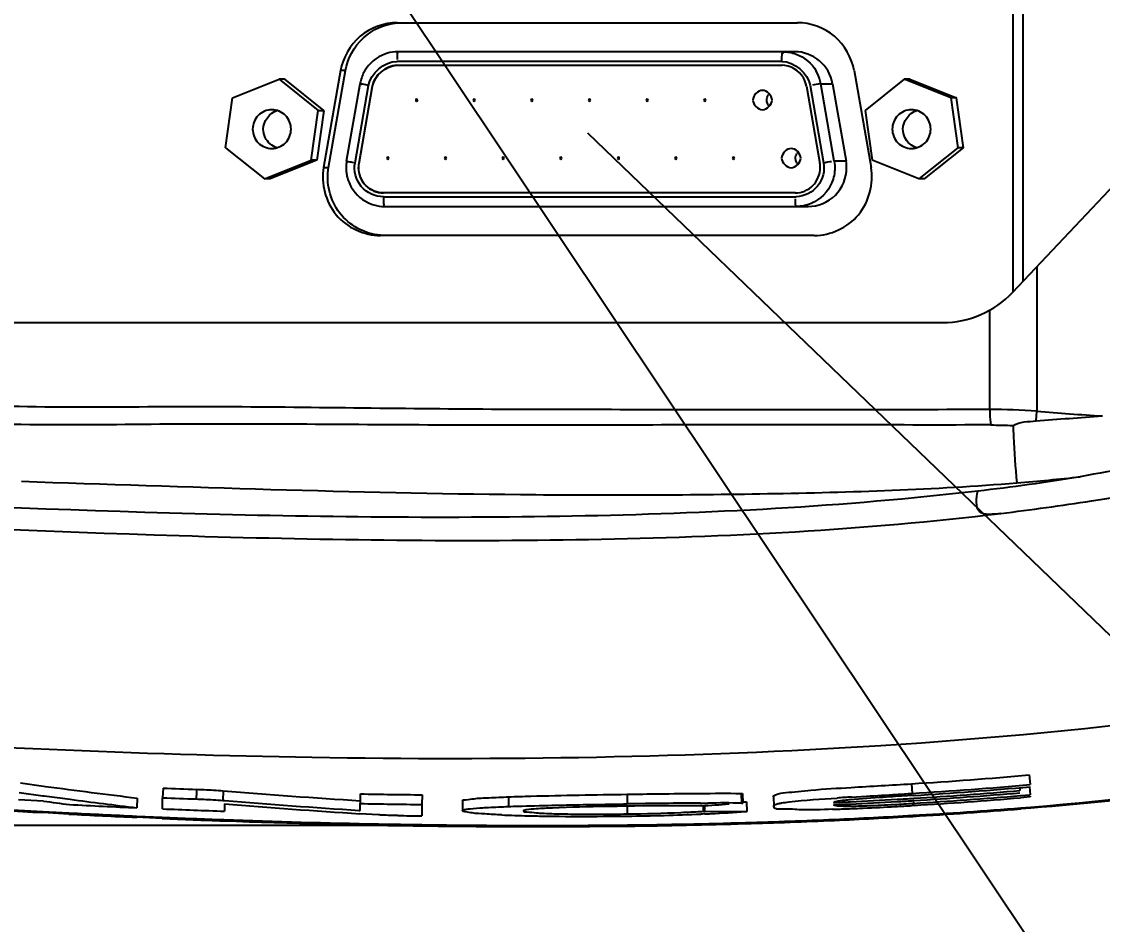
# Model space of a CAD drawing. Header units: millimetres. Extents: x 5828 to 6704, y 123 to 421.
# Drawn here: x 6395.19 to 6400.77, y 229.99 to 234.65 of the extents above; entities that cross this region are included whole.
import ezdxf
from ezdxf import colors
from ezdxf.entities.mleader import LeaderData, LeaderLine
from ezdxf.math import Vec2, Vec3

# ---------------------------------------------------------------- set-up
doc = ezdxf.new("R2010")
doc.units = ezdxf.units.MM
for name, color, linetype in [('外形图', 7, 'Continuous'), ('多重引线', 7, 'Continuous'), ('尺寸标注', 7, 'Continuous')]:
    doc.layers.add(name, color=color, linetype=linetype)
doc.styles.get("Standard").update_dxf_attribs({"font": 'msyh.ttc'})
doc.styles.add('微软雅黑', font='msyh.ttc')
doc.dimstyles.new('尺寸标注_细节_1_10比例', dxfattribs={"dimtxt": 1.5, "dimasz": 1.25, "dimexe": 0.5, "dimexo": 0.4, "dimgap": 0.5, "dimtad": 1, "dimlfac": 10, "dimdsep": 46, "dimtxsty": '微软雅黑', "dimcen": 0.09, "dimadec": 0, "dimazin": 0, "dimtp": 0.01, "dimtm": 0.01, "dimtfac": 1, "dimtofl": 0, "dimtmove": 0, "dimatfit": 3, "dimfxl": 1, "dimtolj": 1, "dimarcsym": 0})

# ---------------------------------------------------------------- blocks, each defined once
blk = doc.blocks.new('*D793')
at = {"layer": 'Defpoints', "color": 0}
for p in [(6397.4641, 242.702), (6373.1853, 230.4984), (6397.6661, 230.4984)]:
    blk.add_point(p, dxfattribs=at)
at = {"layer": '尺寸标注', "color": 0, "lineweight": -2}
for p, q in [((6397.0641, 242.702), (6372.6853, 242.702)), ((6373.1853, 241.452), (6373.1853, 231.7484)), ((6397.2661, 230.4984), (6372.6853, 230.4984))]:
    blk.add_line(p, q, dxfattribs=at)
at = {"layer": '尺寸标注', "color": 0}
for points in [[(6373.3937, 241.452), (6372.977, 241.452), (6373.1853, 242.702)], [(6372.977, 231.7484), (6373.3937, 231.7484), (6373.1853, 230.4984)]]:
    blk.add_solid(points, dxfattribs=at)
at = {"layer": '尺寸标注', "color": 0, "insert": (6371.9189, 236.6002), "char_height": 1.5, "attachment_point": 5, "rotation": 90, "style": '微软雅黑'}
blk.add_mtext('\\A1;\\A1;122', dxfattribs=at)
blk = doc.blocks.new('_None')

msp = doc.modelspace()

# ---------------------------------------------------------------- linework, layer by layer
at = {"layer": '外形图', "color": 7, "linetype": 'Continuous'}
for p, q in [((6400.3088, 233.2557), (6400.3088, 235.9271)), ((6400.3597, 235.839), (6400.3597, 233.3097)), ((6397.1273, 234.6478), (6399.1944, 234.6478)), ((6399.1809, 234.4978), (6397.131, 234.4978)), ((6399.1139, 234.4478), (6397.1249, 234.4478)), ((6396.8341, 234.3999), (6396.7466, 233.8999)), ((6396.7722, 233.8999), (6396.8597, 234.3999)), ((6396.8597, 234.3999), (6396.8341, 234.3999)), ((6397.1249, 234.4278), (6399.1151, 234.4278)), ((6399.4876, 234.3999), (6399.5751, 233.8999)), ((6396.2765, 234.2589), (6396.5162, 234.3551)), ((6396.5162, 234.3551), (6396.7188, 234.194)), ((6396.5454, 234.3551), (6396.5162, 234.3551)), ((6396.748, 234.194), (6396.5454, 234.3551)), ((6396.8656, 233.9322), (6396.9351, 234.3322)), ((6396.9088, 233.9237), (6396.9783, 234.3237)), ((6396.9978, 234.3202), (6396.9284, 233.9202)), ((6396.9296, 233.9202), (6396.999, 234.3202)), ((6396.999, 234.3202), (6396.9978, 234.3202)), ((6399.241, 234.3202), (6399.3105, 233.9202)), ((6399.2606, 234.3237), (6399.33, 233.9237)), ((6399.385, 233.9323), (6399.3155, 234.3323)), ((6399.3155, 234.3323), (6399.3765, 234.3323)), ((6399.3765, 234.3323), (6399.446, 233.9323)), ((6399.747, 234.3551), (6399.5445, 234.194)), ((6399.9868, 234.2589), (6399.747, 234.3551)), ((6399.7763, 234.3551), (6399.747, 234.3551)), ((6399.7763, 234.3551), (6400.016, 234.2589)), ((6396.2393, 234.0016), (6396.2765, 234.2589)), ((6399.9868, 234.2589), (6400.0239, 234.0016)), ((6400.016, 234.2589), (6399.9868, 234.2589)), ((6400.0532, 234.0016), (6400.016, 234.2589)), ((6396.6816, 233.9367), (6396.7188, 234.194)), ((6396.748, 234.194), (6396.7108, 233.9367)), ((6396.7188, 234.194), (6396.748, 234.194)), ((6399.5445, 234.194), (6399.5816, 233.9367)), ((6396.2393, 234.0016), (6396.4418, 233.8405)), ((6400.0239, 234.0016), (6399.8214, 233.8405)), ((6399.8506, 233.8405), (6400.0532, 234.0016)), ((6400.0532, 234.0016), (6400.0239, 234.0016)), ((6396.4418, 233.8405), (6396.6816, 233.9367)), ((6396.7108, 233.9367), (6396.4711, 233.8405)), ((6396.7108, 233.9367), (6396.6816, 233.9367)), ((6399.446, 233.9323), (6399.385, 233.9323)), ((6399.8214, 233.8405), (6399.5816, 233.9367)), ((6396.7466, 233.8999), (6396.7722, 233.8999)), ((6396.9284, 233.9202), (6396.9296, 233.9202)), ((6400.3079, 233.2548), (6400.8926, 233.8751)), ((6396.4711, 233.8405), (6396.4418, 233.8405)), ((6399.8506, 233.8405), (6399.8214, 233.8405)), ((6399.1846, 233.7678), (6397.0555, 233.7678)), ((6397.0555, 233.7478), (6399.1834, 233.7478)), ((6397.0615, 233.6978), (6399.2504, 233.6978)), ((6399.2819, 233.5478), (6397.0398, 233.5478)), ((6400.4322, 233.3866), (6400.4322, 232.639)), ((6400.1884, 232.6482), (6400.1884, 233.1615)), ((6400.4281, 232.5891), (6400.4322, 232.639)), ((6400.3928, 230.7591), (6400.3971, 230.7093)), ((6395.1807, 230.7177), (6395.2988, 230.7016)), ((6395.2988, 230.7016), (6395.3092, 230.7003)), ((6395.9168, 230.6916), (6395.9148, 230.6417)), ((6399.7843, 230.7136), (6399.7874, 230.6637)), ((6400.3434, 230.6936), (6400.3447, 230.6786)), ((6400.3935, 230.6977), (6400.397, 230.6565)), ((6395.1739, 230.6683), (6395.2961, 230.6518)), ((6395.2961, 230.6518), (6395.3027, 230.6509)), ((6395.3027, 230.6509), (6395.4365, 230.6332)), ((6395.7838, 230.6395), (6395.7816, 230.5896)), ((6396.2278, 230.6774), (6396.2261, 230.6274)), ((6396.9363, 230.6613), (6396.9353, 230.6113)), ((6397.2555, 230.6565), (6397.2549, 230.6065)), ((6397.7017, 230.6461), (6397.7017, 230.5961)), ((6398.3147, 230.6593), (6398.3155, 230.6093)), ((6398.904, 230.6639), (6398.9057, 230.6139)), ((6398.904, 230.6639), (6398.9113, 230.6638)), ((6398.9113, 230.6638), (6398.9129, 230.6139)), ((6399.0704, 230.6459), (6399.0705, 230.6462)), ((6399.0705, 230.6477), (6399.0723, 230.5962)), ((6399.0705, 230.6462), (6399.0705, 230.6477)), ((6399.4748, 230.6447), (6399.5516, 230.6493)), ((6399.7945, 230.653), (6399.7024, 230.6472)), ((6400.3468, 230.6522), (6400.397, 230.6565)), ((6400.397, 230.6455), (6400.3477, 230.6413)), ((6400.397, 230.6491), (6400.397, 230.6455)), ((6395.2992, 230.6237), (6395.1696, 230.6309)), ((6396.2261, 230.6274), (6396.2356, 230.6267)), ((6396.2342, 230.6093), (6396.2342, 230.5717)), ((6396.9353, 230.5757), (6396.9353, 230.6113)), ((6397.2549, 230.6065), (6397.2549, 230.5475)), ((6397.4639, 230.625), (6397.4636, 230.575)), ((6398.3149, 230.5976), (6398.3154, 230.5577)), ((6398.6988, 230.5997), (6398.6918, 230.5998)), ((6398.6938, 230.6138), (6398.7006, 230.6138)), ((6398.7006, 230.6138), (6398.7315, 230.614)), ((6398.7069, 230.5999), (6398.7076, 230.5713)), ((6398.7141, 230.6001), (6398.7148, 230.5718)), ((6398.9057, 230.6139), (6398.9129, 230.6139)), ((6398.913, 230.6139), (6398.9057, 230.6134)), ((6398.911, 230.6199), (6398.9315, 230.6198)), ((6398.9315, 230.6198), (6398.9331, 230.5698)), ((6399.0723, 230.5962), (6399.0723, 230.5978)), ((6399.0723, 230.596), (6399.0723, 230.5962)), ((6399.4661, 230.6087), (6399.4666, 230.5981)), ((6399.7962, 230.6268), (6399.7857, 230.6262)), ((6399.7979, 230.6017), (6399.7873, 230.601)), ((6399.7936, 230.6271), (6399.7945, 230.6123)), ((6400.3495, 230.5891), (6400.4003, 230.5933)), ((6400.4007, 230.5877), (6400.35, 230.5836)), ((6395.4299, 230.557), (6395.2955, 230.5642)), ((6395.2966, 230.5705), (6395.4309, 230.5633)), ((6395.7796, 230.5464), (6395.9127, 230.5406)), ((6395.9129, 230.5342), (6395.7798, 230.5401)), ((6396.9306, 230.5761), (6396.9353, 230.5757)), ((6397.0302, 230.5526), (6396.9342, 230.5587)), ((6397.4637, 230.5743), (6397.4636, 230.575)), ((6397.7786, 230.5738), (6397.7788, 230.5733)), ((6398.6946, 230.5706), (6398.701, 230.5709)), ((6398.7028, 230.5571), (6398.696, 230.5568)), ((6398.701, 230.5709), (6398.7076, 230.5713)), ((6398.7102, 230.5574), (6398.7028, 230.5571)), ((6398.7076, 230.5713), (6398.7148, 230.5718)), ((6398.7171, 230.5577), (6398.7102, 230.5574)), ((6398.7148, 230.5718), (6398.7878, 230.571)), ((6398.7878, 230.571), (6398.8606, 230.5703)), ((6398.8606, 230.5703), (6398.9331, 230.5698)), ((6398.9331, 230.5698), (6398.926, 230.5693)), ((6397.0295, 230.506), (6397.1287, 230.5042))]:
    msp.add_line(p, q, dxfattribs=at)
for points in [[(6397.2273, 234.2528), (6397.2239, 234.2514), (6397.2224, 234.2478)], [(6397.2224, 234.2478), (6397.2239, 234.2442), (6397.2273, 234.2428)], [(6397.2323, 234.2478), (6397.2308, 234.2514), (6397.2273, 234.2528)], [(6397.2273, 234.2428), (6397.2309, 234.2443), (6397.2323, 234.2478)], [(6397.5251, 234.2528), (6397.5217, 234.2514), (6397.5201, 234.2478)], [(6397.5201, 234.2478), (6397.5217, 234.2442), (6397.5251, 234.2428)], [(6397.5301, 234.2478), (6397.5286, 234.2514), (6397.5251, 234.2528)], [(6397.5251, 234.2428), (6397.5287, 234.2443), (6397.5301, 234.2478)], [(6397.8229, 234.2528), (6397.8195, 234.2515), (6397.8179, 234.2478)], [(6397.8179, 234.2478), (6397.8194, 234.2442), (6397.8229, 234.2428)], [(6397.8278, 234.2478), (6397.8264, 234.2514), (6397.8229, 234.2528)], [(6397.8229, 234.2428), (6397.8264, 234.2443), (6397.8278, 234.2478)], [(6398.1206, 234.2528), (6398.1172, 234.2514), (6398.1157, 234.2478)], [(6398.1157, 234.2478), (6398.1172, 234.2442), (6398.1206, 234.2428)], [(6398.1256, 234.2478), (6398.1241, 234.2514), (6398.1206, 234.2528)], [(6398.1206, 234.2428), (6398.1242, 234.2443), (6398.1256, 234.2478)], [(6398.4184, 234.2528), (6398.415, 234.2515), (6398.4134, 234.2478)], [(6398.4134, 234.2478), (6398.415, 234.2442), (6398.4184, 234.2428)], [(6398.4234, 234.2478), (6398.4219, 234.2514), (6398.4184, 234.2528)], [(6398.4184, 234.2428), (6398.422, 234.2443), (6398.4234, 234.2478)], [(6398.7162, 234.2528), (6398.7128, 234.2515), (6398.7112, 234.2478)], [(6398.7112, 234.2478), (6398.7127, 234.2442), (6398.7162, 234.2428)], [(6398.7211, 234.2478), (6398.7197, 234.2514), (6398.7162, 234.2528)], [(6398.7162, 234.2428), (6398.7197, 234.2443), (6398.7211, 234.2478)], [(6397.0785, 233.9528), (6397.075, 233.9514), (6397.0735, 233.9478)], [(6397.0735, 233.9478), (6397.075, 233.9442), (6397.0785, 233.9428)], [(6397.0834, 233.9478), (6397.0819, 233.9514), (6397.0785, 233.9528)], [(6397.0785, 233.9428), (6397.082, 233.9443), (6397.0834, 233.9478)], [(6397.3762, 233.9528), (6397.3728, 233.9514), (6397.3713, 233.9478)], [(6397.3713, 233.9478), (6397.3728, 233.9442), (6397.3762, 233.9428)], [(6397.3812, 233.9478), (6397.3797, 233.9514), (6397.3762, 233.9528)], [(6397.3762, 233.9428), (6397.3798, 233.9443), (6397.3812, 233.9478)], [(6397.674, 233.9528), (6397.6706, 233.9515), (6397.669, 233.9478)], [(6397.669, 233.9478), (6397.6705, 233.9442), (6397.674, 233.9428)], [(6397.679, 233.9478), (6397.6775, 233.9514), (6397.674, 233.9528)], [(6397.674, 233.9428), (6397.6775, 233.9443), (6397.679, 233.9478)], [(6397.9718, 233.9528), (6397.9684, 233.9515), (6397.9668, 233.9478)], [(6397.9668, 233.9478), (6397.9683, 233.9442), (6397.9718, 233.9428)], [(6397.9767, 233.9478), (6397.9753, 233.9514), (6397.9718, 233.9528)], [(6397.9718, 233.9428), (6397.9753, 233.9443), (6397.9767, 233.9478)], [(6398.2695, 233.9528), (6398.2661, 233.9515), (6398.2646, 233.9478)], [(6398.2646, 233.9478), (6398.2661, 233.9442), (6398.2695, 233.9428)], [(6398.2745, 233.9478), (6398.273, 233.9514), (6398.2695, 233.9528)], [(6398.2695, 233.9428), (6398.2731, 233.9443), (6398.2745, 233.9478)], [(6398.5673, 233.9528), (6398.5639, 233.9515), (6398.5623, 233.9478)], [(6398.5623, 233.9478), (6398.5638, 233.9442), (6398.5673, 233.9428)], [(6398.5722, 233.9478), (6398.5708, 233.9514), (6398.5673, 233.9528)], [(6398.5673, 233.9428), (6398.5708, 233.9443), (6398.5722, 233.9478)], [(6398.865, 233.9528), (6398.8617, 233.9515), (6398.8601, 233.9478)], [(6398.8601, 233.9478), (6398.8616, 233.9442), (6398.865, 233.9428)], [(6398.87, 233.9478), (6398.8685, 233.9514), (6398.865, 233.9528)], [(6398.865, 233.9428), (6398.8686, 233.9443), (6398.87, 233.9478)], [(6399.385, 233.9323), (6399.3867, 233.9209), (6399.3877, 233.9094), (6399.388, 233.8978)], [(6399.4489, 233.8978), (6399.4486, 233.9094), (6399.4476, 233.9209), (6399.446, 233.9323)], [(6396.9284, 233.9202), (6396.9273, 233.9128), (6396.9266, 233.9053), (6396.9264, 233.8978)], [(6396.9276, 233.8978), (6396.9279, 233.9053), (6396.9285, 233.9128), (6396.9296, 233.9202)], [(6399.3124, 233.8978), (6399.3122, 233.9053), (6399.3116, 233.9128), (6399.3105, 233.9202)]]:
    msp.add_lwpolyline(points, dxfattribs=at)
for centre, radius, start, end in [((6397.1314, 234.2982), 0.1996, 94.3141, 110.0377), ((6397.131, 234.3019), 0.1959, 90.0072, 94.2974), ((6397.1345, 234.2973), 0.2024, 150.2765, 167.1372), ((6399.116, 234.2973), 0.2026, 13.848, 29.6785), ((6397.1307, 234.2982), 0.1986, 167.1641, 170.1427), ((6399.1113, 234.2975), 0.1317, 9.9332, 29.7957), ((6399.1192, 234.2982), 0.1993, 9.8599, 13.8366), ((6399.0904, 234.2454), 0.0545, 139.5889, 149.8641), ((6399.0905, 234.2503), 0.0546, 210.3205, 220.3941), ((6399.2393, 233.9454), 0.0545, 139.5889, 149.8641), ((6399.2394, 233.9503), 0.0546, 210.3205, 220.3941), ((6397.0644, 233.8981), 0.2018, 190.0814, 209.8852), ((6397.0619, 233.8975), 0.1997, 250.0081, 265.6879), ((6399.1834, 233.892), 0.1442, 270.0025, 272.1756), ((6397.0616, 233.8937), 0.1959, 265.7059, 269.9926), ((6399.944, 233.5977), 0.5, 269.9993, 316.69), ((6400.1965, 229.6041), 3.0441, 85.5605, 90.1526), ((6401.9168, 251.0554), 18.4761, 265.39105, 266.44299), ((6399.5205, 242.2738), 10.0374, 274.61729, 276.49761), ((6398.6555, 245.277), 13.2617, 276.88915, 278.93212), ((6398.2655, 255.0968), 24.4305, 273.5642, 274.99534), ((6401.3303, 275.8287), 45.5283, 262.40036, 263.0025), ((6397.8488, 278.0018), 47.3497, 267.66153, 267.87147), ((6398.2654, 255.0976), 24.4813, 273.56427, 274.99537), ((6398.269, 255.1308), 24.5253, 273.56632, 274.97804), ((6397.8488, 278.0021), 47.3999, 267.66152, 267.87167), ((6399.7765, 274.442), 43.9083, 265.36429, 266.29124), ((6397.7656, 275.2033), 44.5497, 268.93341, 269.34394), ((6401.4733, 198.0514), 32.6545, 93.50865, 93.64151), ((6398.1271, 257.4636), 26.877, 273.37532, 273.559), ((6398.2726, 255.4859), 24.9201, 273.50134, 274.77464), ((6398.2672, 255.3005), 24.7094, 273.54611, 274.82301), ((6398.2706, 255.364), 24.7842, 273.52917, 274.8004), ((6398.2759, 255.5377), 24.9824, 273.49275, 274.75708), ((6398.1329, 282.3709), 51.8843, 265.95168, 266.8651), ((6398.1106, 282.1002), 51.6065, 266.30979, 266.87423), ((6402.2312, 282.8645), 52.6986, 262.44134, 262.58804), ((6397.9665, 280.1399), 49.5985, 267.07195, 267.47515), ((6401.6331, 278.2325), 48.001, 262.58288, 262.99807), ((6397.9015, 278.6272), 48.0844, 267.6319, 268.01285), ((6399.9438, 277.1218), 46.6602, 265.44001, 266.30184), ((6399.7767, 274.4431), 43.9593, 265.37952, 266.28775), ((6397.7656, 275.2045), 44.601, 268.93343, 269.34395), ((6397.8215, 230.4015), 0.1793, 98.9231, 99.3331), ((6398.9594, 191.5981), 39.0165, 90.39001, 90.94562), ((6396.794, 260.9006), 30.3607, 273.5971, 273.86647), ((6398.8169, 215.3158), 15.2984, 89.66764, 90.31982), ((6399.0925, 240.0986), 9.5212, 271.70413, 272.17767), ((6397.9963, 259.8563), 29.2733, 272.71236, 272.88015), ((6398.0045, 259.8642), 29.2923, 272.69464, 272.86353), ((6399.0087, 242.3407), 11.765, 272.1707, 272.56528), ((6398.0579, 258.6534), 28.0688, 272.87789, 273.37314), ((6398.0651, 258.6731), 28.0996, 272.86132, 273.35462), ((6398.8753, 245.2594), 14.6866, 272.57552, 273.22634), ((6399.0342, 242.96), 12.3711, 273.05511, 273.52338), ((6398.6829, 248.7376), 18.1702, 273.21473, 273.48461), ((6398.1306, 257.5378), 26.9625, 273.35684, 273.51922), ((6398.3099, 256.0007), 25.4933, 273.32921, 274.58877), ((6398.2753, 256.6746), 26.1733, 273.31941, 274.54641), ((6398.0445, 280.7615), 50.2725, 267.01878, 267.41796), ((6398.0543, 281.056), 50.5608, 267.02576, 267.42134), ((6398.0176, 280.2172), 49.7212, 267.57373, 267.9401), ((6397.9936, 279.5996), 49.1095, 267.57165, 267.94309), ((6397.9541, 278.2897), 47.7926, 267.93313, 268.89151), ((6397.4842, 250.5709), 20.0247, 268.98484, 269.34377), ((6397.9596, 237.4291), 6.8828, 267.5616, 268.69723), ((6398.0447, 240.714), 10.1688, 268.63901, 269.07797), ((6398.0698, 242.2597), 11.7147, 269.07659, 269.47996), ((6398.0914, 245.2356), 14.6907, 269.50104, 270.52417), ((6398.0753, 247.7955), 17.2506, 270.50008, 270.79773), ((6398.1256, 243.8818), 13.3255, 270.51029, 270.81647), ((6398.1859, 240.1753), 9.6185, 270.77144, 272.42422), ((6398.1561, 243.4737), 12.9281, 270.70609, 272.3932), ((6398.3119, 237.1332), 6.5738, 272.44886, 273.3374), ((6398.2534, 240.9907), 10.4432, 272.54521, 272.71227), ((6398.3498, 239.0877), 8.5378, 272.67027, 273.86962), ((6398.0174, 261.677), 31.1772, 271.67227, 272.51628), ((6397.9846, 262.2868), 31.7932, 271.69941, 272.52746), ((6398.1424, 258.8312), 28.3288, 272.51636, 273.33505), ((6398.1048, 259.5542), 29.058, 272.52828, 273.32631), ((6397.8331, 273.7209), 43.2288, 267.87615, 270.64093), ((6397.8859, 274.977), 44.4792, 269.02463, 269.18518), ((6397.866, 273.4667), 42.9688, 269.18301, 269.73334), ((6397.8562, 270.302), 39.8041, 269.72633, 270.66242), ((6397.9153, 265.2664), 34.7681, 270.66088, 271.66771), ((6397.8876, 265.6002), 35.1081, 270.70009, 271.69718)]:
    msp.add_arc(centre, radius, start, end, dxfattribs=at)
for points, knots in [([(6400.1936, 232.5683), (6399.7162, 232.5677), (6398.7619, 232.5704), (6397.3302, 232.5638), (6395.902, 232.5814), (6394.4651, 232.5414), (6393.0698, 232.9829), (6391.9277, 233.8973), (6391.1807, 235.1546), (6391.0009, 236.1191), (6391.0008, 236.5978)], [0, 0, 0, 0, 0.125057, 0.250029, 0.37493, 0.499738, 0.624431, 0.749342, 0.874589, 1, 1, 1, 1]), ([(6400.1884, 232.6482), (6399.7149, 232.6463), (6398.7678, 232.648), (6397.3467, 232.6464), (6395.9294, 232.6724), (6394.5096, 232.6357), (6393.1294, 233.0513), (6391.9987, 233.9433), (6391.2589, 235.1775), (6391.0817, 236.1268), (6391.0817, 236.5978)], [0, 0, 0, 0, 0.125583, 0.251181, 0.376763, 0.501917, 0.626027, 0.750346, 0.875086, 1, 1, 1, 1]), ([(6397.1273, 234.6478), (6397.0594, 234.6478), (6396.9187, 234.5973), (6396.8459, 234.4672), (6396.8341, 234.3999)], [0, 0, 0, 0, 0.498815, 1, 1, 1, 1]), ([(6396.8597, 234.3999), (6396.8708, 234.4633), (6396.9363, 234.5859), (6397.064, 234.6413), (6397.1278, 234.6467)], [0, 0, 0, 0, 0.501067, 1, 1, 1, 1]), ([(6399.4876, 234.3999), (6399.4759, 234.4672), (6399.403, 234.5973), (6399.2623, 234.6478), (6399.1944, 234.6478)], [0, 0, 0, 0, 0.501185, 1, 1, 1, 1]), ([(6397.131, 234.4978), (6397.1274, 234.4978), (6397.1263, 234.4777), (6397.1255, 234.4679), (6397.1265, 234.4579)], [0, 0, 0, 0, 0.265461, 1, 1, 1, 1]), ([(6399.1139, 234.4478), (6399.1139, 234.4592), (6399.1143, 234.4669), (6399.1158, 234.4952), (6399.1184, 234.487), (6399.1188, 234.4849)], [0, 0, 0, 0, 0.691939, 0.872131, 1, 1, 1, 1]), ([(6399.3765, 234.3323), (6399.3687, 234.3772), (6399.3201, 234.4641), (6399.2263, 234.4978), (6399.1809, 234.4978)], [0, 0, 0, 0, 0.501186, 1, 1, 1, 1]), ([(6407.1545, 234.3829), (6406.9616, 234.025), (6406.4984, 233.3335), (6405.5525, 232.4813), (6404.3516, 231.8257), (6402.3812, 231.1764), (6399.7706, 230.8644), (6396.7607, 230.8194), (6393.906, 230.9489), (6390.0294, 231.3329), (6387.0541, 231.8811), (6385.1468, 232.5601)], [0, 0, 0, 0, 0.052325, 0.106096, 0.162187, 0.227193, 0.372013, 0.498144, 0.614706, 0.739422, 1, 1, 1, 1]), ([(6396.9783, 234.3237), (6396.9678, 234.3255), (6396.9614, 234.3267), (6396.9351, 234.3316), (6396.9427, 234.3307), (6396.9445, 234.3304)], [0, 0, 0, 0, 0.702303, 0.878298, 1, 1, 1, 1]), ([(6399.3155, 234.3323), (6399.314, 234.3323), (6399.2994, 234.3302), (6399.2849, 234.3279), (6399.272, 234.3254)], [0, 0, 0, 0, 0.104487, 1, 1, 1, 1]), ([(6399.0362, 234.2478), (6399.0362, 234.2521), (6399.0376, 234.2609), (6399.0411, 234.269), (6399.0433, 234.2728)], [0, 0, 0, 0, 0.492933, 1, 1, 1, 1]), ([(6399.0368, 234.2407), (6399.0366, 234.2419), (6399.0363, 234.2443), (6399.0362, 234.2466), (6399.0362, 234.2478)], [0, 0, 0, 0, 0.502447, 1, 1, 1, 1]), ([(6399.0434, 234.2227), (6399.0417, 234.2255), (6399.039, 234.2313), (6399.0373, 234.2376), (6399.0368, 234.2407)], [0, 0, 0, 0, 0.504361, 1, 1, 1, 1]), ([(6396.479, 234.1978), (6396.4537, 234.1978), (6396.4008, 234.1763), (6396.3798, 234.1233), (6396.3798, 234.0978)], [0, 0, 0, 0, 0.498526, 1, 1, 1, 1]), ([(6396.5783, 234.0978), (6396.5783, 234.1233), (6396.5573, 234.1763), (6396.5044, 234.1978), (6396.479, 234.1978)], [0, 0, 0, 0, 0.501446, 1, 1, 1, 1]), ([(6399.7842, 234.1978), (6399.7589, 234.1978), (6399.7059, 234.1763), (6399.6849, 234.1233), (6399.6849, 234.0978)], [0, 0, 0, 0, 0.498526, 1, 1, 1, 1]), ([(6399.8835, 234.0978), (6399.8835, 234.1233), (6399.8625, 234.1763), (6399.8095, 234.1978), (6399.7842, 234.1978)], [0, 0, 0, 0, 0.501446, 1, 1, 1, 1]), ([(6392.5797, 234.096), (6392.6442, 234.0328), (6392.8552, 233.8413), (6393.2503, 233.5637), (6393.6964, 233.3534), (6394.0753, 233.231), (6394.3693, 233.1623), (6394.6716, 233.1176), (6394.9732, 233.0964), (6395.3019, 233.0976), (6395.77, 233.098), (6396.3406, 233.0977), (6397.0606, 233.0979), (6397.8103, 233.0977), (6398.5927, 233.0977), (6399.3043, 233.0977), (6399.7548, 233.0977), (6399.944, 233.0977)], [0, 0, 0, 0, 0.038628, 0.121918, 0.206442, 0.249095, 0.291939, 0.334928, 0.377997, 0.421117, 0.464278, 0.550443, 0.636109, 0.733533, 0.831272, 0.929137, 1, 1, 1, 1]), ([(6396.3798, 234.0978), (6396.3798, 234.0723), (6396.4008, 234.0193), (6396.4537, 233.9978), (6396.479, 233.9978)], [0, 0, 0, 0, 0.501446, 1, 1, 1, 1]), ([(6396.479, 233.9978), (6396.5044, 233.9978), (6396.5573, 234.0193), (6396.5783, 234.0723), (6396.5783, 234.0978)], [0, 0, 0, 0, 0.498526, 1, 1, 1, 1]), ([(6399.6849, 234.0978), (6399.6849, 234.0723), (6399.7059, 234.0193), (6399.7589, 233.9978), (6399.7842, 233.9978)], [0, 0, 0, 0, 0.501467, 1, 1, 1, 1]), ([(6399.7842, 233.9978), (6399.8095, 233.9978), (6399.8624, 234.0193), (6399.8835, 234.0723), (6399.8835, 234.0978)], [0, 0, 0, 0, 0.498494, 1, 1, 1, 1]), ([(6404.6762, 234.106), (6404.3819, 233.8777), (6403.7747, 233.446), (6402.8097, 232.8779), (6401.7529, 232.5014), (6401.0215, 232.3662), (6400.6562, 232.3009)], [0, 0, 0, 0, 0.250441, 0.50066, 0.750456, 1, 1, 1, 1]), ([(6400.7146, 232.1762), (6401.4523, 232.2925), (6402.5672, 232.5647), (6403.8475, 233.3489), (6404.4716, 233.7665), (6404.7616, 234.0036)], [0, 0, 0, 0, 0.499031, 0.749678, 1, 1, 1, 1]), ([(6396.8656, 233.9322), (6396.8636, 233.9306), (6396.8876, 233.9301), (6396.8913, 233.9269), (6396.9005, 233.9254)], [0, 0, 0, 0, 0.21895, 1, 1, 1, 1]), ([(6399.1851, 233.9478), (6399.1851, 233.9521), (6399.1864, 233.9609), (6399.1899, 233.969), (6399.1922, 233.9728)], [0, 0, 0, 0, 0.492933, 1, 1, 1, 1]), ([(6399.1857, 233.9407), (6399.1855, 233.9419), (6399.1852, 233.9443), (6399.1851, 233.9466), (6399.1851, 233.9478)], [0, 0, 0, 0, 0.502447, 1, 1, 1, 1]), ([(6399.1922, 233.9227), (6399.1906, 233.9255), (6399.1878, 233.9313), (6399.1862, 233.9376), (6399.1857, 233.9407)], [0, 0, 0, 0, 0.504361, 1, 1, 1, 1]), ([(6399.33, 233.9237), (6399.3416, 233.9257), (6399.3436, 233.9274), (6399.3733, 233.9305), (6399.3712, 233.9301)], [0, 0, 0, 0, 0.845635, 1, 1, 1, 1]), ([(6396.7466, 233.8999), (6396.732, 233.8167), (6396.7789, 233.6285), (6396.9558, 233.5478), (6397.0398, 233.5478)], [0, 0, 0, 0, 0.50141, 1, 1, 1, 1]), ([(6397.0403, 233.5489), (6396.9604, 233.5558), (6396.799, 233.6423), (6396.7583, 233.8205), (6396.7722, 233.8999)], [0, 0, 0, 0, 0.49874, 1, 1, 1, 1]), ([(6397.0555, 233.7478), (6397.0135, 233.7478), (6396.9251, 233.7881), (6396.9016, 233.8821), (6396.9088, 233.9237)], [0, 0, 0, 0, 0.498591, 1, 1, 1, 1]), ([(6396.9264, 233.8978), (6396.9264, 233.8647), (6396.9537, 233.7958), (6397.0225, 233.7678), (6397.0555, 233.7678)], [0, 0, 0, 0, 0.501323, 1, 1, 1, 1]), ([(6397.0567, 233.7678), (6397.0237, 233.7678), (6396.9549, 233.7958), (6396.9276, 233.8647), (6396.9276, 233.8978)], [0, 0, 0, 0, 0.498677, 1, 1, 1, 1]), ([(6399.1834, 233.7678), (6399.2163, 233.7678), (6399.2851, 233.7958), (6399.3124, 233.8647), (6399.3124, 233.8978)], [0, 0, 0, 0, 0.498677, 1, 1, 1, 1]), ([(6399.33, 233.9237), (6399.3371, 233.8829), (6399.315, 233.7911), (6399.23, 233.7495), (6399.1889, 233.7479)], [0, 0, 0, 0, 0.501321, 1, 1, 1, 1]), ([(6399.2504, 233.6978), (6399.3011, 233.6978), (6399.4069, 233.7409), (6399.4489, 233.8468), (6399.4489, 233.8978)], [0, 0, 0, 0, 0.498677, 1, 1, 1, 1]), ([(6399.2819, 233.5478), (6399.3659, 233.5478), (6399.5428, 233.6285), (6399.5897, 233.8167), (6399.5751, 233.8999)], [0, 0, 0, 0, 0.498591, 1, 1, 1, 1]), ([(6397.0555, 233.7478), (6397.0555, 233.7364), (6397.0558, 233.7288), (6397.0574, 233.7004), (6397.06, 233.7086), (6397.0603, 233.7107)], [0, 0, 0, 0, 0.691939, 0.872131, 1, 1, 1, 1]), ([(6399.1895, 233.6978), (6399.1859, 233.6978), (6399.1847, 233.718), (6399.184, 233.7278), (6399.185, 233.7377)], [0, 0, 0, 0, 0.265461, 1, 1, 1, 1]), ([(6400.1261, 232.2264), (6399.4314, 232.145), (6398.0372, 232.0749), (6395.2837, 232.11), (6392.5688, 232.2719), (6389.9015, 232.5035), (6387.9518, 232.712), (6386.0466, 233.0226), (6384.7981, 233.3073), (6384.1936, 233.4998)], [0, 0, 0, 0, 0.130795, 0.260509, 0.514876, 0.639074, 0.761181, 0.881376, 1, 1, 1, 1]), ([(6384.0614, 233.438), (6384.6729, 233.2333), (6385.9415, 232.9403), (6387.876, 232.6194), (6389.8563, 232.4048), (6392.5656, 232.1666), (6395.3237, 231.9955), (6398.1221, 231.9537), (6399.5398, 232.0257), (6400.2461, 232.1111)], [0, 0, 0, 0, 0.118661, 0.238807, 0.360866, 0.485024, 0.739342, 0.869078, 1, 1, 1, 1]), ([(6400.1884, 232.6482), (6400.1885, 232.64), (6400.189, 232.6133), (6400.1905, 232.5865), (6400.1936, 232.5683)], [0, 0, 0, 0, 0.306209, 1, 1, 1, 1]), ([(6400.3092, 232.5664), (6400.3095, 232.5471), (6400.3153, 232.4479), (6400.3197, 232.3485), (6400.3285, 232.269)], [0, 0, 0, 0, 0.194455, 1, 1, 1, 1]), ([(6395.1862, 232.277), (6396.045, 232.2485), (6397.3298, 232.2022), (6399.0445, 232.2072), (6399.9002, 232.2347), (6400.3285, 232.269)], [0, 0, 0, 0, 0.50113, 0.749456, 1, 1, 1, 1]), ([(6400.2462, 232.1111), (6400.2093, 232.1071), (6400.1086, 232.0903), (6400.1192, 232.1918), (6400.1261, 232.2264)], [0, 0, 0, 0, 0.512807, 1, 1, 1, 1]), ([(6402.693, 230.9095), (6402.5114, 230.8709), (6401.7531, 230.7257), (6400.985, 230.6355), (6400.4007, 230.5877)], [0, 0, 0, 0, 0.240565, 1, 1, 1, 1]), ([(6399.0705, 230.6477), (6399.0705, 230.6525), (6399.0968, 230.6647), (6399.1565, 230.6696), (6399.2919, 230.6849), (6399.4029, 230.6903), (6399.4722, 230.6946)], [0, 0, 0, 0, 0.035177, 0.167487, 0.488985, 1, 1, 1, 1]), ([(6396.0885, 230.6349), (6396.1014, 230.6344), (6396.1473, 230.6324), (6396.1932, 230.6302), (6396.2261, 230.6274)], [0, 0, 0, 0, 0.281865, 1, 1, 1, 1]), ([(6396.0901, 230.6848), (6396.1031, 230.6843), (6396.149, 230.6824), (6396.1949, 230.6801), (6396.2278, 230.6774)], [0, 0, 0, 0, 0.281861, 1, 1, 1, 1]), ([(6397.4639, 230.625), (6397.4639, 230.6304), (6397.4949, 230.6308), (6397.5309, 230.639), (6397.6107, 230.6416), (6397.6679, 230.6448), (6397.7017, 230.6461)], [0, 0, 0, 0, 0.068306, 0.260561, 0.576294, 1, 1, 1, 1]), ([(6397.7017, 230.6461), (6397.7404, 230.6475), (6397.9447, 230.6536), (6398.1491, 230.6567), (6398.3147, 230.6593)], [0, 0, 0, 0, 0.189285, 1, 1, 1, 1]), ([(6398.3147, 230.6593), (6398.3692, 230.6601), (6398.5656, 230.6629), (6398.7621, 230.6648), (6398.904, 230.6639)], [0, 0, 0, 0, 0.277228, 1, 1, 1, 1]), ([(6399.1129, 230.6144), (6399.126, 230.6167), (6399.221, 230.6295), (6399.3169, 230.6347), (6399.3993, 230.6399)], [0, 0, 0, 0, 0.138574, 1, 1, 1, 1]), ([(6399.7024, 230.6472), (6399.6811, 230.6459), (6399.6025, 230.6408), (6399.5239, 230.6359), (6399.4667, 230.6304)], [0, 0, 0, 0, 0.269956, 1, 1, 1, 1]), ([(6397.4636, 230.575), (6397.4636, 230.5775), (6397.4755, 230.58), (6397.4821, 230.5816), (6397.4884, 230.5825)], [0, 0, 0, 0, 0.277841, 1, 1, 1, 1]), ([(6397.4884, 230.5825), (6397.4934, 230.5832), (6397.5206, 230.5865), (6397.5479, 230.5884), (6397.5701, 230.5898)], [0, 0, 0, 0, 0.185541, 1, 1, 1, 1]), ([(6397.5701, 230.5898), (6397.5797, 230.5904), (6397.6235, 230.5929), (6397.6673, 230.5948), (6397.7017, 230.5961)], [0, 0, 0, 0, 0.217435, 1, 1, 1, 1]), ([(6397.7017, 230.5961), (6397.7178, 230.5967), (6397.7927, 230.5992), (6397.8676, 230.6011), (6397.9263, 230.6024)], [0, 0, 0, 0, 0.215513, 1, 1, 1, 1]), ([(6397.7924, 230.5784), (6397.7889, 230.5779), (6397.7851, 230.577), (6397.7786, 230.5752), (6397.7786, 230.5738)], [0, 0, 0, 0, 0.718356, 1, 1, 1, 1]), ([(6397.9263, 230.6024), (6397.9551, 230.603), (6398.0848, 230.6057), (6398.2146, 230.6078), (6398.3155, 230.6093)], [0, 0, 0, 0, 0.221783, 1, 1, 1, 1]), ([(6398.3155, 230.5976), (6398.2803, 230.5972), (6398.1515, 230.5951), (6398.0228, 230.5921), (6397.9294, 230.5883)], [0, 0, 0, 0, 0.273654, 1, 1, 1, 1]), ([(6398.6918, 230.5998), (6398.6647, 230.6), (6398.5393, 230.6006), (6398.4138, 230.5992), (6398.3155, 230.5976)], [0, 0, 0, 0, 0.216157, 1, 1, 1, 1]), ([(6399.0723, 230.5978), (6399.0723, 230.6003), (6399.0799, 230.6083), (6399.0892, 230.6093), (6399.0959, 230.6109)], [0, 0, 0, 0, 0.270384, 1, 1, 1, 1]), ([(6399.3756, 230.5816), (6399.3211, 230.58), (6399.2277, 230.5748), (6399.1462, 230.5853), (6399.0729, 230.5796), (6399.0723, 230.596)], [0, 0, 0, 0, 0.535747, 0.839455, 1, 1, 1, 1]), ([(6399.0959, 230.6109), (6399.0985, 230.6115), (6399.1041, 230.6128), (6399.1098, 230.6138), (6399.1129, 230.6144)], [0, 0, 0, 0, 0.45805, 1, 1, 1, 1]), ([(6399.3938, 230.6204), (6399.3912, 230.6198), (6399.387, 230.6186), (6399.3829, 230.6168), (6399.3816, 230.6158)], [0, 0, 0, 0, 0.622985, 1, 1, 1, 1]), ([(6399.3816, 230.6043), (6399.3849, 230.6023), (6399.3985, 230.5999), (6399.4117, 230.599), (6399.4211, 230.5987)], [0, 0, 0, 0, 0.290965, 1, 1, 1, 1]), ([(6399.4667, 230.6304), (6399.4576, 230.6296), (6399.4333, 230.627), (6399.4088, 230.6242), (6399.3938, 230.6204)], [0, 0, 0, 0, 0.370252, 1, 1, 1, 1]), ([(6399.5253, 230.5992), (6399.5378, 230.5996), (6399.5939, 230.6015), (6399.6499, 230.6042), (6399.6935, 230.6065)], [0, 0, 0, 0, 0.221808, 1, 1, 1, 1]), ([(6397.1294, 230.5492), (6397.103, 230.5496), (6397.07, 230.5505), (6397.0369, 230.5522), (6397.0302, 230.5526)], [0, 0, 0, 0, 0.796364, 1, 1, 1, 1]), ([(6397.6668, 230.5525), (6397.6378, 230.5538), (6397.5887, 230.557), (6397.5206, 230.5604), (6397.4897, 230.5676), (6397.4636, 230.5691), (6397.4636, 230.5738)], [0, 0, 0, 0, 0.424979, 0.739704, 0.931275, 1, 1, 1, 1]), ([(6397.7788, 230.5733), (6397.7801, 230.5674), (6397.8127, 230.5695), (6397.83, 230.5642), (6397.847, 230.5631)], [0, 0, 0, 0, 0.261773, 1, 1, 1, 1]), ([(6397.847, 230.5631), (6397.8557, 230.5625), (6397.8993, 230.56), (6397.9429, 230.5587), (6397.9779, 230.558)], [0, 0, 0, 0, 0.199343, 1, 1, 1, 1]), ([(6397.9779, 230.558), (6397.9982, 230.5576), (6398.087, 230.5561), (6398.1758, 230.5562), (6398.2442, 230.5569)], [0, 0, 0, 0, 0.22958, 1, 1, 1, 1])]:
    msp.add_open_spline(points, degree=3, knots=knots, dxfattribs=at)
for points in [[(6399.12, 234.4978), (6399.143, 234.4978), (6399.1664, 234.4936), (6399.188, 234.4857)], [(6397.063, 234.4857), (6397.0202, 234.4701), (6396.9813, 234.4371), (6396.9587, 234.3977)], [(6396.9783, 234.3237), (6396.9892, 234.3868), (6397.0609, 234.4478), (6397.1249, 234.4478)], [(6399.1139, 234.4478), (6399.178, 234.4478), (6399.2496, 234.3868), (6399.2606, 234.3237)], [(6399.188, 234.4857), (6399.2306, 234.4701), (6399.2695, 234.4371), (6399.292, 234.3976)], [(6397.1249, 234.4278), (6397.0694, 234.4278), (6397.0073, 234.3749), (6396.9978, 234.3202)], [(6396.999, 234.3202), (6397.0085, 234.3749), (6397.0706, 234.4278), (6397.1261, 234.4278)], [(6399.2256, 234.363), (6399.2041, 234.4003), (6399.157, 234.4278), (6399.1139, 234.4278)], [(6399.0139, 234.2978), (6398.9905, 234.2978), (6398.9643, 234.2713), (6398.9643, 234.2478)], [(6399.0636, 234.2478), (6399.0636, 234.2713), (6399.0374, 234.2978), (6399.0139, 234.2978)], [(6398.9643, 234.2478), (6398.9643, 234.2243), (6398.9905, 234.1979), (6399.0139, 234.1978)], [(6399.0139, 234.1978), (6399.0374, 234.1978), (6399.0636, 234.2243), (6399.0636, 234.2478)], [(6396.4346, 234.0978), (6396.4346, 234.1377), (6396.4679, 234.1826), (6396.5061, 234.1938)], [(6399.7398, 234.0978), (6399.7398, 234.1377), (6399.773, 234.1826), (6399.8113, 234.1938)], [(6396.4449, 234.0536), (6396.4382, 234.0672), (6396.4346, 234.0827), (6396.4346, 234.0978)], [(6399.7498, 234.0541), (6399.7433, 234.0676), (6399.7398, 234.0829), (6399.7398, 234.0978)], [(6396.5061, 234.0018), (6396.4805, 234.0094), (6396.4566, 234.0295), (6396.4449, 234.0536)], [(6399.8112, 234.0018), (6399.7854, 234.0094), (6399.7614, 234.0299), (6399.7498, 234.0541)], [(6399.1628, 233.9978), (6399.1393, 233.9978), (6399.1132, 233.9713), (6399.1132, 233.9478)], [(6399.2124, 233.9478), (6399.2124, 233.9713), (6399.1863, 233.9978), (6399.1628, 233.9978)], [(6396.8656, 233.9322), (6396.8617, 233.9094), (6396.8617, 233.8856), (6396.8657, 233.8628)], [(6399.1132, 233.9478), (6399.1132, 233.9243), (6399.1393, 233.8979), (6399.1628, 233.8978)], [(6399.1628, 233.8978), (6399.1863, 233.8978), (6399.2124, 233.9243), (6399.2124, 233.9478)], [(6399.388, 233.8978), (6399.388, 233.8718), (6399.3828, 233.8453), (6399.3729, 233.8213)], [(6399.3729, 233.8213), (6399.3536, 233.7743), (6399.3124, 233.7326), (6399.2655, 233.713)], [(6396.8895, 233.7976), (6396.9121, 233.7582), (6396.951, 233.7254), (6396.9936, 233.7098)], [(6399.2655, 233.713), (6399.2416, 233.7031), (6399.2153, 233.6978), (6399.1895, 233.6978)], [(6400.3092, 232.5663), (6400.3441, 232.5867), (6400.3879, 232.5856), (6400.4281, 232.5891)], [(6400.4281, 232.5891), (6400.5418, 232.5993), (6400.6557, 232.6063), (6400.7694, 232.6148)], [(6400.1936, 232.5683), (6400.2321, 232.568), (6400.2707, 232.5683), (6400.3091, 232.5654)], [(6400.6563, 232.3009), (6400.4805, 232.2702), (6400.3034, 232.2472), (6400.1261, 232.2264)], [(6400.4003, 230.5933), (6401.2895, 230.6667), (6402.1793, 230.7884), (6403.0458, 231.0013)], [(6399.4722, 230.6946), (6399.5762, 230.7009), (6399.6802, 230.707), (6399.7843, 230.7136)], [(6395.9147, 230.5838), (6395.9147, 230.6031), (6395.9147, 230.6224), (6395.9148, 230.6417)], [(6396.0901, 230.6848), (6396.0895, 230.6682), (6396.0891, 230.6515), (6396.0885, 230.6349)], [(6399.5516, 230.6493), (6399.6036, 230.6525), (6399.6557, 230.6556), (6399.7077, 230.6588)], [(6399.7077, 230.6588), (6399.7343, 230.6604), (6399.7608, 230.662), (6399.7874, 230.6637)], [(6397.8454, 230.5837), (6397.8281, 230.5825), (6397.8108, 230.5813), (6397.7937, 230.5786)], [(6397.9294, 230.5883), (6397.9014, 230.5871), (6397.8734, 230.5857), (6397.8454, 230.5837)], [(6399.4211, 230.5987), (6399.4363, 230.598), (6399.4515, 230.598), (6399.4666, 230.5981)], [(6399.4666, 230.5981), (6399.4862, 230.5982), (6399.5058, 230.5987), (6399.5253, 230.5992)]]:
    msp.add_open_spline(points, degree=3, dxfattribs=at)

# ---------------------------------------------------------------- dimensions: what is measured, and where the dimension line sits
at = {"layer": '尺寸标注'}
dim = msp.add_linear_dim(base=(6373.1853, 230.4984), p1=(6397.4641, 242.702), p2=(6397.6661, 230.4984), angle=90, text='\\A1;122', dimstyle='尺寸标注_细节_1_10比例', override={"dimtxsty": '微软雅黑'}, dxfattribs=at)
dim.commit()
dim.dimension.update_dxf_attribs({"geometry": '*D793', "text_midpoint": (6373.1853, 236.6002), "dimtype": 160})

# ---------------------------------------------------------------- leaders
at = {"layer": '多重引线'}
ml = msp.add_multileader_mtext('Standard', dxfattribs=at)
ml.set_content('Network port')
ml.set_leader_properties()
ml.set_arrow_properties(name='NONE')
ml.build(insert=Vec2(0, 0))
ml.multileader.update_dxf_attribs({"text_left_attachment_type": 6, "text_right_attachment_type": 6, "dogleg_length": 0.072, "arrow_head_size": 0.4})
ctx = ml.context
ctx.base_point, ctx.char_height, ctx.arrow_head_size, ctx.landing_gap_size, ctx.plane_origin = Vec3(6404.3309, 224.1218), 1.5, 0.4, 0.4, Vec3(6395.9803, 236.5135)
ctx.left_attachment, ctx.right_attachment = 6, 6
notes = []
notes.append((ctx, [(0, (1, 1, 0), (6404.2589, 224.1218), (1, 0), 0.072, [(0, [(6395.9803, 236.5135)], 0, [])])]))
ctx.mtext.insert, ctx.mtext.flow_direction = Vec3(6404.7309, 226.1999), 5
ml = msp.add_multileader_mtext('Standard', dxfattribs=at)
ml.set_content('DB15')
ml.set_leader_properties()
ml.set_arrow_properties(name='NONE')
ml.build(insert=Vec2(0, 0))
ml.multileader.update_dxf_attribs({"text_left_attachment_type": 6, "text_right_attachment_type": 6, "dogleg_length": 0.072, "arrow_head_size": 0.4})
ctx = ml.context
ctx.base_point, ctx.char_height, ctx.arrow_head_size, ctx.landing_gap_size, ctx.plane_origin = Vec3(6404.5102, 227.9861), 1.5, 0.4, 0.4, Vec3(6398.1096, 234.0787)
ctx.left_attachment, ctx.right_attachment = 6, 6
notes.append((ctx, [(0, (1, 1, 0), (6404.4382, 227.9861), (1, 0), 0.072, [(0, [(6398.1096, 234.0787)], 0, [])])]))
ctx.mtext.insert, ctx.mtext.flow_direction = Vec3(6404.9102, 229.5452), 5
for ctx, leaders in notes:
    for number, flags, end, landing, length, lines in leaders:
        leader = LeaderData()
        leader.index, (leader.has_last_leader_line, leader.has_dogleg_vector, leader.attachment_direction) = number, flags
        leader.last_leader_point, leader.dogleg_vector, leader.dogleg_length = Vec3(end), Vec3(landing), length
        for number, points, colour, breaks in lines:
            line = LeaderLine()
            line.index, line.vertices, line.color, line.breaks = number, Vec3.list(points), colors.encode_raw_color(colour), breaks
            leader.lines.append(line)
        ctx.leaders.append(leader)

doc.saveas('drawing.dxf')
